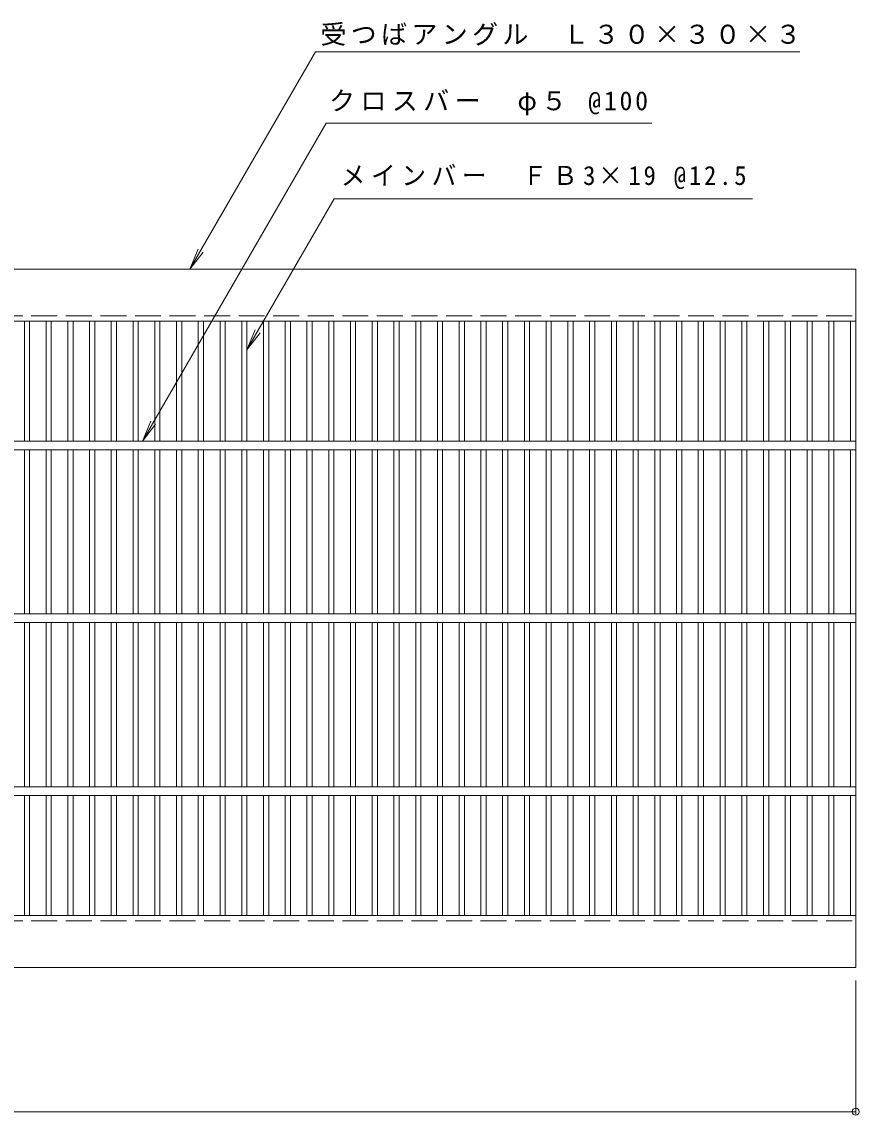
# Model space of a CAD drawing. Units: millimetres, scale not verified. Extents: x -703 to 910, y -687 to 581.
# Drawn here: x -187 to 298, y -52 to 581 of the extents above; entities that cross this region are included whole.
import ezdxf

# ---------------------------------------------------------------- set-up
doc = ezdxf.new("R2010")
doc.units = ezdxf.units.MM
doc.header["$LTSCALE"] = 5
doc.header["$PDMODE"] = 32
doc.header["$PDSIZE"] = 4
doc.linetypes.add('DASHED3', pattern=[4, 3, -1])
for name, color, linetype, lineweight in [('A-1_ピット', 2, 'Continuous', 9), ('A-2_蓋', 3, 'Continuous', 9), ('A-4_寸法', 7, 'Continuous', 9), ('A-5_仕様文', 7, 'Continuous', 9)]:
    doc.layers.add(name, color=color, linetype=linetype, lineweight=lineweight)
doc.styles.add('ＭＳ ゴシック', font='')
doc.styles.get('ＭＳ ゴシック').set_extended_font_data('MS Gothic')

msp = doc.modelspace()

# ---------------------------------------------------------------- linework, layer by layer
at = {"layer": 'A-1_ピット'}
for p, q in [((-701.054, 437.581), (295.946, 437.581)), ((295.946, 437.581), (295.946, 407.581)), ((-701.054, 407.581), (295.946, 407.581)), ((-701.054, 63.581), (295.946, 63.581)), ((295.946, 63.581), (295.946, 33.581)), ((-701.054, 33.581), (295.946, 33.581))]:
    msp.add_line(p, q, dxfattribs=at)
at = {"layer": 'A-1_ピット', "linetype": 'DASHED3'}
for p, q in [((-701.054, 410.581), (295.946, 410.581)), ((-701.054, 60.581), (295.946, 60.581))]:
    msp.add_line(p, q, dxfattribs=at)
at = {"layer": 'A-2_蓋'}
for p, q in [((-185.094, 407.581), (-185.094, 338.081)), ((-182.094, 407.581), (-182.094, 338.081)), ((-172.514, 407.581), (-172.514, 338.081)), ((-169.514, 407.581), (-169.514, 338.081)), ((-159.934, 407.581), (-159.934, 338.081)), ((-156.934, 407.581), (-156.934, 338.081)), ((-147.354, 407.581), (-147.354, 338.081)), ((-144.354, 407.581), (-144.354, 338.081)), ((-134.774, 407.581), (-134.774, 338.081)), ((-131.774, 407.581), (-131.774, 338.081)), ((-122.194, 407.581), (-122.194, 338.081)), ((-119.194, 407.581), (-119.194, 338.081)), ((-109.614, 407.581), (-109.614, 338.081)), ((-106.614, 407.581), (-106.614, 338.081)), ((-97.034, 407.581), (-97.034, 338.081)), ((-94.034, 407.581), (-94.034, 338.081)), ((-84.454, 407.581), (-84.454, 338.081)), ((-81.454, 407.581), (-81.454, 338.081)), ((-71.874, 407.581), (-71.874, 338.081)), ((-68.874, 407.581), (-68.874, 338.081)), ((-59.294, 407.581), (-59.294, 338.081)), ((-56.294, 407.581), (-56.294, 338.081)), ((-46.714, 407.581), (-46.714, 338.081)), ((-43.714, 407.581), (-43.714, 338.081)), ((-34.134, 407.581), (-34.134, 338.081)), ((-31.134, 407.581), (-31.134, 338.081)), ((-21.553, 407.581), (-21.553, 338.081)), ((-18.554, 407.581), (-18.554, 338.081)), ((-8.974, 407.581), (-8.974, 338.081)), ((-5.974, 407.581), (-5.974, 338.081)), ((3.606, 407.581), (3.606, 338.081)), ((6.606, 407.581), (6.606, 338.081)), ((16.186, 407.581), (16.186, 338.081)), ((19.186, 407.581), (19.186, 338.081)), ((28.766, 407.581), (28.766, 338.081)), ((31.766, 407.581), (31.766, 338.081)), ((41.346, 407.581), (41.346, 338.081)), ((44.346, 407.581), (44.346, 338.081)), ((53.926, 407.581), (53.926, 338.081)), ((56.926, 407.581), (56.926, 338.081)), ((66.506, 407.581), (66.506, 338.081)), ((69.506, 407.581), (69.506, 338.081)), ((79.086, 407.581), (79.086, 338.081)), ((82.086, 407.581), (82.086, 338.081)), ((91.667, 407.581), (91.667, 338.081)), ((94.666, 407.581), (94.666, 338.081)), ((104.247, 407.581), (104.247, 338.081)), ((107.247, 407.581), (107.247, 338.081)), ((116.826, 407.581), (116.826, 338.081)), ((119.826, 407.581), (119.826, 338.081)), ((129.406, 407.581), (129.406, 338.081)), ((132.406, 407.581), (132.406, 338.081)), ((141.986, 407.581), (141.986, 338.081)), ((144.986, 407.581), (144.986, 338.081)), ((154.566, 407.581), (154.566, 338.081)), ((157.566, 407.581), (157.566, 338.081)), ((167.146, 407.581), (167.146, 338.081)), ((170.146, 407.581), (170.146, 338.081)), ((179.726, 407.581), (179.726, 338.081)), ((182.726, 407.581), (182.726, 338.081)), ((192.306, 407.581), (192.306, 338.081)), ((195.306, 407.581), (195.306, 338.081)), ((204.886, 407.581), (204.886, 338.081)), ((207.886, 407.581), (207.886, 338.081)), ((217.467, 407.581), (217.467, 338.081)), ((220.467, 407.581), (220.467, 338.081)), ((230.046, 407.581), (230.046, 338.081)), ((233.046, 407.581), (233.046, 338.081)), ((242.626, 407.581), (242.626, 338.081)), ((245.626, 407.581), (245.626, 338.081)), ((255.206, 407.581), (255.206, 338.081)), ((258.206, 407.581), (258.206, 338.081)), ((267.786, 407.581), (267.786, 338.081)), ((270.786, 407.581), (270.786, 338.081)), ((280.366, 407.581), (280.366, 338.081)), ((283.366, 407.581), (283.366, 338.081)), ((292.946, 407.581), (292.946, 338.081)), ((295.946, 407.581), (295.946, 63.581)), ((-701.054, 338.081), (295.946, 338.081)), ((-701.054, 333.081), (295.946, 333.081)), ((-185.094, 333.081), (-185.094, 238.081)), ((-182.094, 333.081), (-182.094, 238.081)), ((-172.514, 333.081), (-172.514, 238.081)), ((-169.514, 333.081), (-169.514, 238.081)), ((-159.934, 333.081), (-159.934, 238.081)), ((-156.934, 333.081), (-156.934, 238.081)), ((-147.354, 333.081), (-147.354, 238.081)), ((-144.354, 333.081), (-144.354, 238.081)), ((-134.774, 333.081), (-134.774, 238.081)), ((-131.774, 333.081), (-131.774, 238.081)), ((-122.194, 333.081), (-122.194, 238.081)), ((-119.194, 333.081), (-119.194, 238.081)), ((-109.614, 333.081), (-109.614, 238.081)), ((-106.614, 333.081), (-106.614, 238.081)), ((-97.034, 333.081), (-97.034, 238.081)), ((-94.034, 333.081), (-94.034, 238.081)), ((-84.454, 333.081), (-84.454, 238.081)), ((-81.454, 333.081), (-81.454, 238.081)), ((-71.874, 333.081), (-71.874, 238.081)), ((-68.874, 333.081), (-68.874, 238.081)), ((-59.294, 333.081), (-59.294, 238.081)), ((-56.294, 333.081), (-56.294, 238.081)), ((-46.714, 333.081), (-46.714, 238.081)), ((-43.714, 333.081), (-43.714, 238.081)), ((-34.134, 333.081), (-34.134, 238.081)), ((-31.134, 333.081), (-31.134, 238.081)), ((-21.553, 333.081), (-21.553, 238.081)), ((-18.554, 333.081), (-18.554, 238.081)), ((-8.974, 333.081), (-8.974, 238.081)), ((-5.974, 333.081), (-5.974, 238.081)), ((3.606, 333.081), (3.606, 238.081)), ((6.606, 333.081), (6.606, 238.081)), ((16.186, 333.081), (16.186, 238.081)), ((19.186, 333.081), (19.186, 238.081)), ((28.766, 333.081), (28.766, 238.081)), ((31.766, 333.081), (31.766, 238.081)), ((41.346, 333.081), (41.346, 238.081)), ((44.346, 333.081), (44.346, 238.081)), ((53.926, 333.081), (53.926, 238.081)), ((56.926, 333.081), (56.926, 238.081)), ((66.506, 333.081), (66.506, 238.081)), ((69.506, 333.081), (69.506, 238.081)), ((79.086, 333.081), (79.086, 238.081)), ((82.086, 333.081), (82.086, 238.081)), ((91.667, 333.081), (91.667, 238.081)), ((94.666, 333.081), (94.666, 238.081)), ((104.247, 333.081), (104.247, 238.081)), ((107.247, 333.081), (107.247, 238.081)), ((116.826, 333.081), (116.826, 238.081)), ((119.826, 333.081), (119.826, 238.081)), ((129.406, 333.081), (129.406, 238.081)), ((132.406, 333.081), (132.406, 238.081)), ((141.986, 333.081), (141.986, 238.081)), ((144.986, 333.081), (144.986, 238.081)), ((154.566, 333.081), (154.566, 238.081)), ((157.566, 333.081), (157.566, 238.081)), ((167.146, 333.081), (167.146, 238.081)), ((170.146, 333.081), (170.146, 238.081)), ((179.726, 333.081), (179.726, 238.081)), ((182.726, 333.081), (182.726, 238.081)), ((192.306, 333.081), (192.306, 238.081)), ((195.306, 333.081), (195.306, 238.081)), ((204.886, 333.081), (204.886, 238.081)), ((207.886, 333.081), (207.886, 238.081)), ((217.467, 333.081), (217.467, 238.081)), ((220.467, 333.081), (220.467, 238.081)), ((230.046, 333.081), (230.046, 238.081)), ((233.046, 333.081), (233.046, 238.081)), ((242.626, 333.081), (242.626, 238.081)), ((245.626, 333.081), (245.626, 238.081)), ((255.206, 333.081), (255.206, 238.081)), ((258.206, 333.081), (258.206, 238.081)), ((267.786, 333.081), (267.786, 238.081)), ((270.786, 333.081), (270.786, 238.081)), ((280.366, 333.081), (280.366, 238.081)), ((283.366, 333.081), (283.366, 238.081)), ((292.946, 333.081), (292.946, 238.081)), ((-701.054, 238.081), (295.946, 238.081)), ((-701.054, 233.081), (295.946, 233.081)), ((-185.094, 233.081), (-185.094, 138.081)), ((-182.094, 233.081), (-182.094, 138.081)), ((-172.514, 233.081), (-172.514, 138.081)), ((-169.514, 233.081), (-169.514, 138.081)), ((-159.934, 233.081), (-159.934, 138.081)), ((-156.934, 233.081), (-156.934, 138.081)), ((-147.354, 233.081), (-147.354, 138.081)), ((-144.354, 233.081), (-144.354, 138.081)), ((-134.774, 233.081), (-134.774, 138.081)), ((-131.774, 233.081), (-131.774, 138.081)), ((-122.194, 233.081), (-122.194, 138.081)), ((-119.194, 233.081), (-119.194, 138.081)), ((-109.614, 233.081), (-109.614, 138.081)), ((-106.614, 233.081), (-106.614, 138.081)), ((-97.034, 233.081), (-97.034, 138.081)), ((-94.034, 233.081), (-94.034, 138.081)), ((-84.454, 233.081), (-84.454, 138.081)), ((-81.454, 233.081), (-81.454, 138.081)), ((-71.874, 233.081), (-71.874, 138.081)), ((-68.874, 233.081), (-68.874, 138.081)), ((-59.294, 233.081), (-59.294, 138.081)), ((-56.294, 233.081), (-56.294, 138.081)), ((-46.714, 233.081), (-46.714, 138.081)), ((-43.714, 233.081), (-43.714, 138.081)), ((-34.134, 233.081), (-34.134, 138.081)), ((-31.134, 233.081), (-31.134, 138.081)), ((-21.553, 233.081), (-21.553, 138.081)), ((-18.554, 233.081), (-18.554, 138.081)), ((-8.974, 233.081), (-8.974, 138.081)), ((-5.974, 233.081), (-5.974, 138.081)), ((3.606, 233.081), (3.606, 138.081)), ((6.606, 233.081), (6.606, 138.081)), ((16.186, 233.081), (16.186, 138.081)), ((19.186, 233.081), (19.186, 138.081)), ((28.766, 233.081), (28.766, 138.081)), ((31.766, 233.081), (31.766, 138.081)), ((41.346, 233.081), (41.346, 138.081)), ((44.346, 233.081), (44.346, 138.081)), ((53.926, 233.081), (53.926, 138.081)), ((56.926, 233.081), (56.926, 138.081)), ((66.506, 233.081), (66.506, 138.081)), ((69.506, 233.081), (69.506, 138.081)), ((79.086, 233.081), (79.086, 138.081)), ((82.086, 233.081), (82.086, 138.081)), ((91.667, 233.081), (91.667, 138.081)), ((94.666, 233.081), (94.666, 138.081)), ((104.247, 233.081), (104.247, 138.081)), ((107.247, 233.081), (107.247, 138.081)), ((116.826, 233.081), (116.826, 138.081)), ((119.826, 233.081), (119.826, 138.081)), ((129.406, 233.081), (129.406, 138.081)), ((132.406, 233.081), (132.406, 138.081)), ((141.986, 233.081), (141.986, 138.081)), ((144.986, 233.081), (144.986, 138.081)), ((154.566, 233.081), (154.566, 138.081)), ((157.566, 233.081), (157.566, 138.081)), ((167.146, 233.081), (167.146, 138.081)), ((170.146, 233.081), (170.146, 138.081)), ((179.726, 233.081), (179.726, 138.081)), ((182.726, 233.081), (182.726, 138.081)), ((192.306, 233.081), (192.306, 138.081)), ((195.306, 233.081), (195.306, 138.081)), ((204.886, 233.081), (204.886, 138.081)), ((207.886, 233.081), (207.886, 138.081)), ((217.467, 233.081), (217.467, 138.081)), ((220.467, 233.081), (220.467, 138.081)), ((230.046, 233.081), (230.046, 138.081)), ((233.046, 233.081), (233.046, 138.081)), ((242.626, 233.081), (242.626, 138.081)), ((245.626, 233.081), (245.626, 138.081)), ((255.206, 233.081), (255.206, 138.081)), ((258.206, 233.081), (258.206, 138.081)), ((267.786, 233.081), (267.786, 138.081)), ((270.786, 233.081), (270.786, 138.081)), ((280.366, 233.081), (280.366, 138.081)), ((283.366, 233.081), (283.366, 138.081)), ((292.946, 233.081), (292.946, 138.081)), ((-701.054, 138.081), (295.946, 138.081)), ((-701.054, 133.081), (295.946, 133.081)), ((-185.094, 133.081), (-185.094, 63.581)), ((-182.094, 133.081), (-182.094, 63.581)), ((-172.514, 133.081), (-172.514, 63.581)), ((-169.514, 133.081), (-169.514, 63.581)), ((-159.934, 133.081), (-159.934, 63.581)), ((-156.934, 133.081), (-156.934, 63.581)), ((-147.354, 133.081), (-147.354, 63.581)), ((-144.354, 133.081), (-144.354, 63.581)), ((-134.774, 133.081), (-134.774, 63.581)), ((-131.774, 133.081), (-131.774, 63.581)), ((-122.194, 133.081), (-122.194, 63.581)), ((-119.194, 133.081), (-119.194, 63.581)), ((-109.614, 133.081), (-109.614, 63.581)), ((-106.614, 133.081), (-106.614, 63.581)), ((-97.034, 133.081), (-97.034, 63.581)), ((-94.034, 133.081), (-94.034, 63.581)), ((-84.454, 133.081), (-84.454, 63.581)), ((-81.454, 133.081), (-81.454, 63.581)), ((-71.874, 133.081), (-71.874, 63.581)), ((-68.874, 133.081), (-68.874, 63.581)), ((-59.294, 133.081), (-59.294, 63.581)), ((-56.294, 133.081), (-56.294, 63.581)), ((-46.714, 133.081), (-46.714, 63.581)), ((-43.714, 133.081), (-43.714, 63.581)), ((-34.134, 133.081), (-34.134, 63.581)), ((-31.134, 133.081), (-31.134, 63.581)), ((-21.553, 133.081), (-21.553, 63.581)), ((-18.554, 133.081), (-18.554, 63.581)), ((-8.974, 133.081), (-8.974, 63.581)), ((-5.974, 133.081), (-5.974, 63.581)), ((3.606, 133.081), (3.606, 63.581)), ((6.606, 133.081), (6.606, 63.581)), ((16.186, 133.081), (16.186, 63.581)), ((19.186, 133.081), (19.186, 63.581)), ((28.766, 133.081), (28.766, 63.581)), ((31.766, 133.081), (31.766, 63.581)), ((41.346, 133.081), (41.346, 63.581)), ((44.346, 133.081), (44.346, 63.581)), ((53.926, 133.081), (53.926, 63.581)), ((56.926, 133.081), (56.926, 63.581)), ((66.506, 133.081), (66.506, 63.581)), ((69.506, 133.081), (69.506, 63.581)), ((79.086, 133.081), (79.086, 63.581)), ((82.086, 133.081), (82.086, 63.581)), ((91.667, 133.081), (91.667, 63.581)), ((94.666, 133.081), (94.666, 63.581)), ((104.247, 133.081), (104.247, 63.581)), ((107.247, 133.081), (107.247, 63.581)), ((116.826, 133.081), (116.826, 63.581)), ((119.826, 133.081), (119.826, 63.581)), ((129.406, 133.081), (129.406, 63.581)), ((132.406, 133.081), (132.406, 63.581)), ((141.986, 133.081), (141.986, 63.581)), ((144.986, 133.081), (144.986, 63.581)), ((154.566, 133.081), (154.566, 63.581)), ((157.566, 133.081), (157.566, 63.581)), ((167.146, 133.081), (167.146, 63.581)), ((170.146, 133.081), (170.146, 63.581)), ((179.726, 133.081), (179.726, 63.581)), ((182.726, 133.081), (182.726, 63.581)), ((192.306, 133.081), (192.306, 63.581)), ((195.306, 133.081), (195.306, 63.581)), ((204.886, 133.081), (204.886, 63.581)), ((207.886, 133.081), (207.886, 63.581)), ((217.467, 133.081), (217.467, 63.581)), ((220.467, 133.081), (220.467, 63.581)), ((230.046, 133.081), (230.046, 63.581)), ((233.046, 133.081), (233.046, 63.581)), ((242.626, 133.081), (242.626, 63.581)), ((245.626, 133.081), (245.626, 63.581)), ((255.206, 133.081), (255.206, 63.581)), ((258.206, 133.081), (258.206, 63.581)), ((267.786, 133.081), (267.786, 63.581)), ((270.786, 133.081), (270.786, 63.581)), ((280.366, 133.081), (280.366, 63.581)), ((283.366, 133.081), (283.366, 63.581)), ((292.946, 133.081), (292.946, 63.581))]:
    msp.add_line(p, q, dxfattribs=at)
at = {"layer": 'A-4_寸法'}
for p, q in [((295.946, 26.081), (295.946, -51.386)), ((-701.054, -49.886), (295.946, -49.886))]:
    msp.add_line(p, q, dxfattribs=at)
msp.add_point((295.946, -49.886), dxfattribs=at)
at = {"layer": 'A-5_仕様文'}
for p, q in [((-16.661, 563.423), (263.723, 563.423)), ((-10.507, 522.12), (-116.762, 338.081)), ((-10.507, 522.12), (178.07, 522.12)), ((-5.774, 478.358), (-56.294, 390.854)), ((-5.774, 478.358), (236.319, 478.358)), ((-89.316, 437.581), (-81.707, 447.498)), ((-56.294, 390.854), (-51.51, 402.403)), ((-56.294, 390.854), (-48.684, 400.771)), ((-116.762, 338.081), (-111.979, 349.629)), ((-116.762, 338.081), (-109.153, 347.998))]:
    msp.add_line(p, q, dxfattribs=at)
msp.add_lwpolyline([(-16.661, 563.423), (-89.316, 437.581), (-84.533, 449.129)], dxfattribs=at)

# ---------------------------------------------------------------- texts
at = {"layer": 'A-5_仕様文', "char_height": 11, "attachment_point": 7, "style": 'ＭＳ ゴシック'}
for s, insert in [('\\T1.17;受つばアングル\u3000Ｌ３０×３０×３', (-13.777, 566.874)), ('\\T1.21;クロスバー\u3000φ５\\~@100', (-8.738, 526.552)), ('\\T1.23;\\W0.95;メインバー\u3000ＦＢ3×19\\~@12.5', (-2.02, 483.912))]:
    msp.add_mtext(s, dxfattribs=dict(at, insert=insert))

doc.saveas('drawing.dxf')
